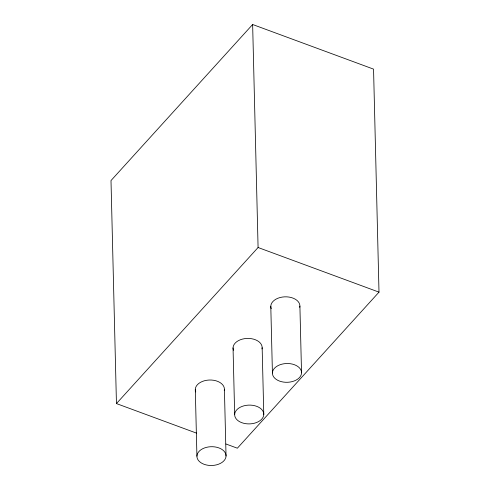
<?xml version="1.0" encoding="UTF-8"?>
<svg xmlns="http://www.w3.org/2000/svg" width="490" height="490" viewBox="0 0 490 490"><rect width="100%" height="100%" fill="white"/><g stroke="black" fill="none" stroke-linecap="round" stroke-linejoin="round"><path stroke-width="0.73" d="M225.915 443.977L237.362 448.203L379.003 292.138L373.552 69.127L252.638 24.5L110.997 180.565L116.449 403.576L196.582 433.148M116.449 403.576L258.083 247.511L252.638 24.5M258.083 247.511L379.003 292.138M299.905 306.121L301.534 372.817A14.559 9.396 -1.4 0 1 279.551 381.098A14.559 9.396 -1.4 0 1 279.857 364.811A14.559 9.396 -1.4 0 1 301.534 372.817M270.792 306.305L272.422 373M262.156 347.716L263.785 414.411A14.559 9.396 -1.4 0 1 241.797 422.692A14.559 9.396 -1.4 0 1 242.103 406.406A14.559 9.396 -1.4 0 1 263.785 414.411M233.044 347.9L234.673 414.595M224.408 389.311L226.037 456.006A14.559 9.396 -1.4 0 1 204.048 464.287A14.559 9.396 -1.4 0 1 204.355 448.007A14.559 9.396 -1.4 0 1 226.037 456.006M195.296 389.501L196.925 456.19M271.246 308.737A14.559 9.396 -1.4 0 1 284.574 296.842A14.559 9.396 -1.4 0 1 299.757 307.346M233.497 350.332A14.559 9.396 -1.4 0 1 246.825 338.437A14.559 9.396 -1.4 0 1 262.009 348.941M195.743 391.927A14.559 9.396 -1.4 0 1 209.077 380.032A14.559 9.396 -1.4 0 1 224.261 390.542"/></g></svg>
